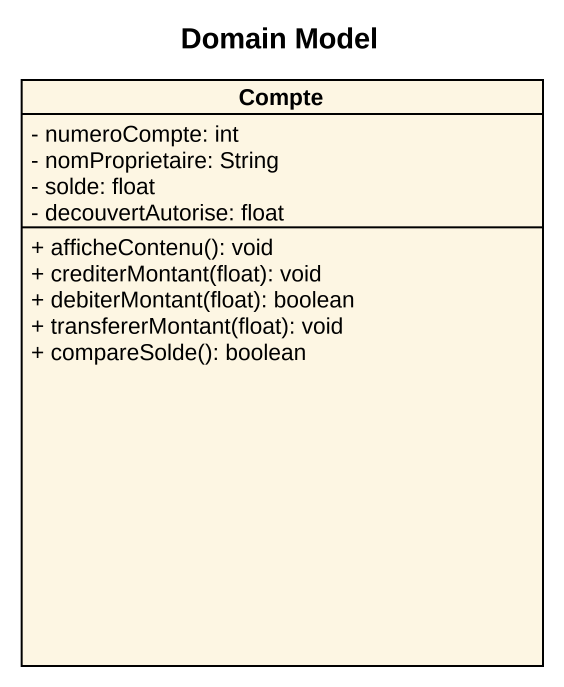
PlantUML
@startuml
title Domain Model
hide circle
hide empty members
skinparam classAttributeIconSize 0
class Compte {
  - numeroCompte: int
  - nomProprietaire: String
  - solde: float
  - decouvertAutorise: float
  + afficheContenu(): void
  + crediterMontant(float): void
  + debiterMontant(float): boolean
  + transfererMontant(float): void
  + compareSolde(): boolean
}
@enduml
